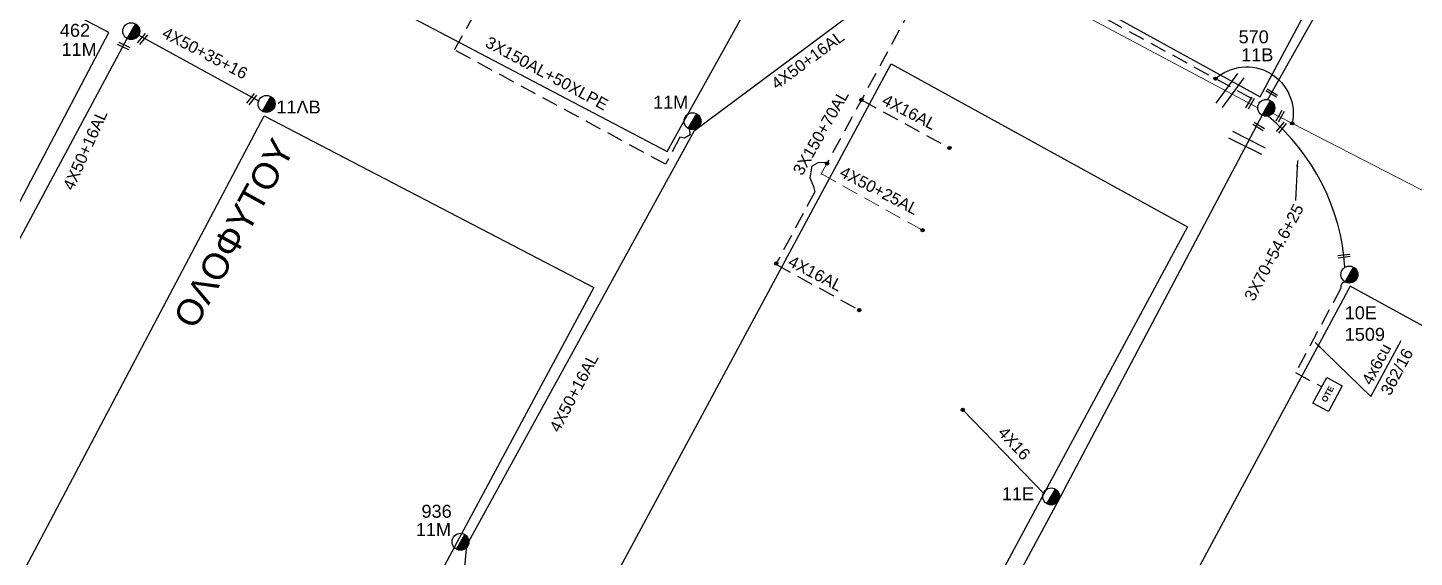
# Model space of a CAD drawing. Header units: millimetres. Extents: x 800 to 1929, y 264 to 786.
# Drawn here: x 1653.4 to 1760.6, y 599.9 to 640.8 of the extents above; entities that cross this region are included whole.
import ezdxf

# ---------------------------------------------------------------- set-up
doc = ezdxf.new("R2010")
doc.units = ezdxf.units.MM
doc.linetypes.add('DASHED', pattern=[19.05, 12.7, -6.35])
for name, color, linetype in [('Pillar OTE', 7, 'Continuous'), ('Γέφυρες Εναέριου Δικτύου', 7, 'Continuous'), ('Γυμνά εναέρια ΧΤ και ΦΟΠ (2Φ)   3x50+35+16CU', 7, 'Continuous'), ('Γυμνά εναέρια ΧΤ και ΦΟΠ (3Φ)   4x50+16AL', 7, 'Continuous'), ('Εναέρια παροχή ΧΤ 4x16', 7, 'Continuous'), ('Επιγραφές - Σχήματα', 7, 'Continuous'), ('Καλώδια ΧΤ   3x150+50AL XLPE', 7, 'DASHED'), ('Καλώδια ΧΤ   3x150AL+50XLPE', 7, 'DASHED'), ('Μηχανική τομή', 7, 'Continuous'), ('Στύλος ΦΜ', 7, 'Continuous'), ('Στύλος ΦΜ @ 1', 7, 'Continuous'), ('Συνδέσεις', 7, 'Continuous'), ('Συνεστραμμένα ΧΤ   4x120+25 AL', 7, 'SYN_LINE'), ('Τομή', 7, 'Continuous'), ('Υπόβαθρο ΔΕΗ', 7, 'Continuous'), ('Υπόγεια καλώδια Δικτύου ΧΤ και Παρ. ΧΤ - 3X150+70 AL', 7, 'DASHED'), ('Υπόγεια καλώδια Παροχών ΧΤ   4x16AL', 7, 'DASHED'), ('Υπόγεια καλώδια Παροχών ΧΤ   4x6', 7, 'DASHED')]:
    doc.layers.add(name, color=color, linetype=linetype)
doc.layers.add('Άγνωστα', color=7, linetype='Continuous', lineweight=5)
doc.styles.get("Standard").update_dxf_attribs({"font": 'arial.ttf'})
doc.linetypes.add('SYN_LINE', pattern='A,0.5,-0.0001,["/\\/\\/\\/",Standard,S=0.1,R=0,X=0,Y=-0.05],-0.25', length=0.7501)
doc.dimstyles.new('ISO-25', dxfattribs={"dimtxt": 2.5, "dimasz": 1, "dimexe": 1.25, "dimexo": 0.625, "dimtad": 1, "dimtxsty": 'Standard', "dimcen": 2.5, "dimadec": 0, "dimazin": 0, "dimtfac": 1, "dimtmove": 0, "dimatfit": 3, "dimfxl": 1.25, "dimarcsym": 0})

# ---------------------------------------------------------------- blocks, each defined once
blk = doc.blocks.new('*U37')
at = {"layer": 'Συνδέσεις', "linetype": 'SYN_LINE', "ltscale": 40}
blk.add_hatch(color=256, dxfattribs=at).paths.add_polyline_path([(0.5, -0.01, 1), (-0.5, -0.01, 1)])
at = {"layer": 'Συνδέσεις'}
blk.add_circle((0, -0.01), 0.5, dxfattribs=at)
blk = doc.blocks.new('ΥΠΑΡΧΩΝ ΤΣΙΜΕΝΤΕΝΙΟΣ ΣΤΥΛΟΣ')
at = {"layer": 'Στύλος ΦΜ'}
blk.add_hatch(color=256, dxfattribs=at).paths.add_polyline_path([(-1.29, -2.28, 0.574793), (2.62, 0, 0.268822), (1.3, 2.27)])
blk.add_line((-1.29, -2.28), (1.3, 2.27), dxfattribs=at)
blk.add_circle((0, 0), 2.62, dxfattribs=at)
at = {"layer": 'Στύλος ΦΜ', "flags": 4}
for tag, p in [('ΑΡΙΘΜΟΣ', (-4.68, 8.05)), ('ΤΥΠΟΣ', (-4.91, 3.03))]:
    blk.add_attdef(tag, p, '', height=4, dxfattribs=at)
blk = doc.blocks.new('ΜΗΧΑΝΙΚΗ ΤΟΜΗ')
at = {"layer": 'Μηχανική τομή', "ltscale": 40}
for p, q in [((-1.89, 0.78), (1.89, 0.78)), ((1.89, 0), (-1.89, 0))]:
    blk.add_line(p, q, dxfattribs=at)
blk = doc.blocks.new('ΤΟΜΗ')
at = {"layer": 'Τομή', "ltscale": 40}
for p, q in [((-5.68, 0), (5.68, 0)), ((5.68, -2.33), (-5.68, -2.33))]:
    blk.add_line(p, q, dxfattribs=at)
blk = doc.blocks.new('PILLAR ΟΤΕ')
at = {"layer": 'Pillar OTE', "ltscale": 40}
blk.add_lwpolyline([(-3.31, 2.02), (3.39, 2.02), (3.39, -1.99), (-3.31, -1.99)], close=True, dxfattribs=at)
at = {"layer": 'Pillar OTE', "insert": (-1.81, 0.71), "char_height": 1.3575, "width": 109.961, "attachment_point": 1}
blk.add_mtext('{\\fArial|b1|i0|c161|p34;OTE}', dxfattribs=at)

msp = doc.modelspace()

# ---------------------------------------------------------------- linework, layer by layer
at = {"layer": 'Άγνωστα', "color": 27}
msp.add_lwpolyline([(1699.104, 661.072), (1724.479, 647.41), (1748.484, 634.608)], dxfattribs=at)
at = {"layer": 'Άγνωστα', "color": 85, "ltscale": 0.1}
msp.add_lwpolyline([(1749.418, 634.299), (1786.805, 615.059), (1799.499, 605.3)], dxfattribs=at)
at = {"layer": 'Άγνωστα', "color": 6, "ltscale": 0.1}
msp.add_lwpolyline([(1715.137, 630.209), (1714.724, 629.448)], dxfattribs=at)
at = {"layer": 'Άγνωστα', "color": 1, "linetype": 'DASHED', "ltscale": 0.1}
msp.add_lwpolyline([(1714.762, 629.519), (1722.583, 625.159)], dxfattribs=at)
at = {"layer": 'Γέφυρες Εναέριου Δικτύου', "ltscale": 0.1}
msp.add_lwpolyline([(1745.226, 636.865, -0.7254199), (1751.146, 633.41, 0.1503927)], format="xyb", dxfattribs=at)
at = {"layer": 'Γυμνά εναέρια ΧΤ και ΦΟΠ (2Φ)   3x50+35+16CU', "color": 2}
msp.add_lwpolyline([(1661.978, 640.239), (1671.318, 635.113)], dxfattribs=at)
at = {"layer": 'Γυμνά εναέρια ΧΤ και ΦΟΠ (3Φ)   4x50+16AL', "color": 1, "ltscale": 0.1}
msp.add_lwpolyline([(1684.964, 574.596), (1687.371, 600.831), (1704.952, 632.863), (1724.58, 647.492)], dxfattribs=at)
at = {"layer": 'Γυμνά εναέρια ΧΤ και ΦΟΠ (3Φ)   4x50+16AL', "color": 2, "ltscale": 0.1}
msp.add_lwpolyline([(1642.604, 605.48), (1661.131, 639.957)], dxfattribs=at)
at = {"layer": 'Καλώδια ΧΤ   3x150+50AL XLPE', "color": 85, "ltscale": 0.1}
msp.add_lwpolyline([(1664.381, 691.487), (1662.338, 687.829), (1666.174, 685.653), (1666.341, 685.04), (1666.632, 683.833), (1667.537, 683.332), (1669.182, 682.708), (1671.214, 682.628), (1671.829, 682.628), (1682.418, 676.922), (1690.152, 672.699), (1687.522, 667.546), (1697.374, 662.028), (1697.683, 661.383), (1698.625, 660.619), (1699.289, 660.429), (1711.552, 653.966), (1721.985, 648.218), (1723.367, 649.069), (1723.367, 649.069), (1725.109, 649.069), (1726.973, 648.047), (1726.84, 646.912), (1748.583, 635.033)], dxfattribs=at)
at = {"layer": 'Καλώδια ΧΤ   3x150AL+50XLPE', "color": 1, "ltscale": 0.1}
msp.add_lwpolyline([(1704.491, 633.171), (1704.515, 633.123), (1704.624, 632.528), (1704.188, 632.274), (1703.836, 632.346), (1702.732, 630.249), (1686.407, 639.084), (1689.554, 644.629)], dxfattribs=at)
at = {"layer": 'Συνεστραμμένα ΧΤ   4x120+25 AL', "color": 85, "ltscale": 10}
msp.add_lwpolyline([(1749.266, 635.249), (1759.794, 653.943), (1766.655, 666.397)], dxfattribs=at)
at = {"layer": 'Συνεστραμμένα ΧΤ   4x120+25 AL', "color": 1, "linetype": 'SYN_LINE', "ltscale": 10}
msp.add_lwpolyline([(1692.126, 529.394), (1701.435, 545.83), (1708.893, 559.413), (1720.38, 580.735), (1733.07, 604.231), (1749.139, 634.608)], dxfattribs=at)
at = {"layer": 'Συνεστραμμένα ΧΤ   4x120+25 AL', "color": 1, "ltscale": 10}
msp.add_lwpolyline([(1725.691, 611.276), (1731.951, 604.807)], dxfattribs=at)
at = {"layer": 'Συνεστραμμένα ΧΤ   4x120+25 AL', "color": 85, "ltscale": 10}
msp.add_arc((1738.582, 621.186), 16.68, 3.78697, 50.04384, dxfattribs=at)
at = {"layer": 'Υπόβαθρο ΔΕΗ', "ltscale": 0.1}
for points in [[(1758.561, 653.914), (1771.479, 677.743), (1782.286, 697.48), (1792.093, 715.607), (1767.982, 726.723), (1756.274, 705.014), (1744.735, 683.453), (1736.224, 667.712), (1728.921, 653.917), (1725.733, 648.092), (1748.667, 635.466), (1758.561, 653.914)], [(1684.312, 657.669), (1677.048, 644.819), (1702.852, 631.246), (1709.78, 643.723), (1684.27, 657.692)], [(1633.196, 654.312), (1617.439, 622.776), (1642.099, 606.986), (1659.709, 640.43), (1633.196, 654.312)], [(1700.943, 547.005), (1677.914, 559.506), (1720.162, 637.997), (1743.045, 625.419), (1700.829, 546.991)], [(1652.78, 598.15), (1671.705, 634.004), (1697.184, 620.729), (1677.662, 584.385), (1652.774, 598.253)], [(1799.478, 596.837), (1755.63, 620.836), (1736.723, 585.697), (1782.292, 561.776), (1791.049, 578.277)], [(1757.229, 612.306), (1759.562, 616.64)]]:
    msp.add_lwpolyline(points, dxfattribs=at)
at = {"layer": 'Υπόγεια καλώδια Δικτύου ΧΤ και Παρ. ΧΤ - 3X150+70 AL', "color": 1, "ltscale": 0.1}
for points in [[(1724.89, 647.394), (1725.053, 646.931), (1724.772, 646.613), (1724.026, 646.35), (1723.517, 645.632), (1715.256, 630.428)], [(1715.203, 630.315), (1715.163, 630.354), (1714.542, 630.378), (1714, 630.068), (1714, 629.964), (1713.864, 629.208), (1713.864, 629.208), (1714.151, 628.543), (1714.255, 628.113), (1711.248, 622.53)]]:
    msp.add_lwpolyline(points, dxfattribs=at)
at = {"layer": 'Υπόγεια καλώδια Παροχών ΧΤ   4x16AL', "color": 1, "ltscale": 0.1}
for points in [[(1717.86, 635.22), (1724.662, 631.506)], [(1711.248, 622.53), (1717.691, 618.984)]]:
    msp.add_lwpolyline(points, dxfattribs=at)
at = {"layer": 'Υπόγεια καλώδια Παροχών ΧΤ   4x6', "color": 85, "linetype": 'DASHED', "ltscale": 0.1}
msp.add_lwpolyline([(1755.24, 621.158, 0.4403283), (1754.904, 620.673), (1751.398, 614.157), (1753.371, 613.095)], format="xyb", dxfattribs=at)

# ---------------------------------------------------------------- block references
at = {"layer": 'Pillar OTE', "xscale": 0.3378573137056406, "yscale": 0.3378573137056406, "zscale": 0.3378573137056406, "rotation": 61.7160591558585}
msp.add_blockref('PILLAR ΟΤΕ', (1753.876, 612.452), dxfattribs=at)
at = {"layer": 'Μηχανική τομή'}
for p, xscale, yscale, zscale, rotation in [((1660.813, 639.301), 0.2500000000000226, 0.2500000000000226, 0.2500000000000226, 334.9643963980927), ((1662.382, 639.873), 0.2500000000000668, 0.2500000000000668, 0.2500000000000668, 50.60375625447858), ((1670.825, 635.219), 0.2500000000000668, 0.2500000000000668, 0.2500000000000668, 50.60375625447858), ((1747.808, 635.02), 0.2499999999999839, 0.2499999999999839, 0.2499999999999839, 240.489135693907), ((1749.516, 635.671), 0.2500000000000492, 0.2500000000000492, 0.2500000000000492, 328.8554910177997), ((1750.129, 634.022), 0.2499999999999839, 0.2499999999999839, 0.2499999999999839, 240.489135693907), ((1748.509, 633.089), 0.2500000000000492, 0.2500000000000492, 0.2500000000000492, 328.8554910177997), ((1750.227, 633.148), 0.2499999999999839, 0.2499999999999839, 0.2499999999999839, 230.5356639946717), ((1755.134, 623.253), 0.2499999999999839, 0.2499999999999839, 0.2499999999999839, 187.0630279597525)]:
    msp.add_blockref('ΜΗΧΑΝΙΚΗ ΤΟΜΗ', p, dxfattribs=dict(at, xscale=xscale, yscale=yscale, zscale=zscale, rotation=rotation))
at = {"layer": 'Στύλος ΦΜ @ 1', "ltscale": 40}
ref = msp.add_blockref('ΥΠΑΡΧΩΝ ΤΣΙΜΕΝΤΕΝΙΟΣ ΣΤΥΛΟΣ', (1661.44, 640.534), dxfattribs=dict(at, xscale=0.25, yscale=0.25, zscale=0.25))
ref.add_attrib('ΤΥΠΟΣ', '462', (1655.924, 640.097), dxfattribs={"layer": 'Στύλος ΦΜ', "height": 1, "flags": 4})
ref.add_attrib('ΑΡΙΘΜΟΣ', '11M', (1656.047, 638.624), dxfattribs={"layer": 'Στύλος ΦΜ', "height": 1, "flags": 4})
ref = msp.add_blockref('ΥΠΑΡΧΩΝ ΤΣΙΜΕΝΤΕΝΙΟΣ ΣΤΥΛΟΣ', (1749.139, 634.608), dxfattribs=dict(at, xscale=0.25, yscale=0.25, zscale=0.25))
ref.add_attrib('ΤΥΠΟΣ', '570', (1747.004, 639.595), dxfattribs={"layer": 'Στύλος ΦΜ', "height": 1, "flags": 4})
ref.add_attrib('ΑΡΙΘΜΟΣ', '11B', (1747.203, 638.208), dxfattribs={"layer": 'Στύλος ΦΜ', "height": 1, "flags": 4})
ref = msp.add_blockref('ΥΠΑΡΧΩΝ ΤΣΙΜΕΝΤΕΝΙΟΣ ΣΤΥΛΟΣ', (1671.895, 634.91), dxfattribs=dict(at, xscale=0.25, yscale=0.25, zscale=0.25))
ref.add_attrib('ΤΥΠΟΣ', '11ΛΒ', (1672.654, 634.175), dxfattribs={"layer": 'Στύλος ΦΜ', "height": 1, "flags": 4})
ref = msp.add_blockref('ΥΠΑΡΧΩΝ ΤΣΙΜΕΝΤΕΝΙΟΣ ΣΤΥΛΟΣ', (1704.806, 633.57), dxfattribs=dict(at, xscale=0.25, yscale=0.25, zscale=0.25))
ref.add_attrib('ΤΥΠΟΣ', '11M', (1701.759, 634.538), dxfattribs={"layer": 'Στύλος ΦΜ', "height": 1, "flags": 4})
ref = msp.add_blockref('ΥΠΑΡΧΩΝ ΤΣΙΜΕΝΤΕΝΙΟΣ ΣΤΥΛΟΣ', (1755.563, 621.727), dxfattribs=dict(at, xscale=0.25, yscale=0.25, zscale=0.25))
ref.add_attrib('ΤΥΠΟΣ', '10E', (1755.206, 618.278), dxfattribs={"layer": 'Στύλος ΦΜ', "height": 1, "flags": 4})
ref.add_attrib('ΑΡΙΘΜΟΣ', '1509', (1755.206, 616.609), dxfattribs={"layer": 'Στύλος ΦΜ', "height": 1, "flags": 4})
ref = msp.add_blockref('ΥΠΑΡΧΩΝ ΤΣΙΜΕΝΤΕΝΙΟΣ ΣΤΥΛΟΣ', (1732.521, 604.587), dxfattribs=dict(at, xscale=0.25, yscale=0.25, zscale=0.25))
ref.add_attrib('ΤΥΠΟΣ', '11E', (1728.71, 604.296), dxfattribs={"layer": 'Στύλος ΦΜ', "height": 1, "flags": 4})
ref = msp.add_blockref('ΥΠΑΡΧΩΝ ΤΣΙΜΕΝΤΕΝΙΟΣ ΣΤΥΛΟΣ', (1686.881, 601.084), dxfattribs=dict(at, xscale=0.25, yscale=0.25, zscale=0.25))
ref.add_attrib('ΤΥΠΟΣ', '936', (1683.868, 602.941), dxfattribs={"layer": 'Στύλος ΦΜ', "height": 1, "flags": 4})
ref.add_attrib('ΑΡΙΘΜΟΣ', '11M', (1683.43, 601.532), dxfattribs={"layer": 'Στύλος ΦΜ', "height": 1, "flags": 4})
at = {"layer": 'Συνδέσεις', "xscale": 0.25, "yscale": 0.25, "zscale": 0.25}
for p in [(1745.227, 636.868), (1751.147, 633.412), (1715.204, 630.318), (1722.584, 625.162), (1725.692, 611.279)]:
    msp.add_blockref('*U37', p, dxfattribs=at)
at = {"layer": 'Τομή'}
for p, xscale, yscale, zscale, rotation in [((1746.102, 636.126), 0.2500000000000599, 0.2500000000000599, 0.2500000000000599, 53.96608886225299), ((1747.792, 632.164), 0.2499999999999761, 0.2499999999999761, 0.2499999999999761, 333.4724833800769)]:
    msp.add_blockref('ΤΟΜΗ', p, dxfattribs=dict(at, xscale=xscale, yscale=yscale, zscale=zscale, rotation=rotation))
at = {"layer": 'Υπόγεια καλώδια Παροχών ΧΤ   4x16AL', "xscale": 0.25, "yscale": 0.25, "zscale": 0.25}
for p in [(1717.861, 635.223), (1724.663, 631.509), (1711.279, 622.59), (1717.691, 618.987)]:
    msp.add_blockref('*U37', p, dxfattribs=at)

# ---------------------------------------------------------------- texts
at = {"layer": 'Άγνωστα', "insert": (1716.514, 630.151), "char_height": 0.9, "width": 7.62842, "attachment_point": 1, "rotation": 332.52267}
msp.add_mtext('4X50+25AL', dxfattribs=at)
at = {"layer": 'Άγνωστα', "char_height": 0.9, "attachment_point": 1, "rotation": 62}
for s, insert in [('4x6cu', (1756.468, 613.545)), ('362/16', (1757.928, 612.734))]:
    msp.add_mtext_dynamic_manual_height_columns(s, width=1.8, gutter_width=12.5, heights=[0.118], dxfattribs=dict(at, insert=insert))
at = {"layer": 'Γυμνά εναέρια ΧΤ και ΦΟΠ (2Φ)   3x50+35+16CU', "insert": (1664.151, 640.905), "char_height": 0.9, "width": 7.62842, "attachment_point": 1, "rotation": 332.52267}
msp.add_mtext('4X50+35+16', dxfattribs=at)
at = {"layer": 'Γυμνά εναέρια ΧΤ και ΦΟΠ (3Φ)   4x50+16AL', "color": 7, "char_height": 0.9, "width": 84.18588, "attachment_point": 1}
for insert, rotation in [((1710.785, 636.705), 36.49032), ((1656.116, 628.525), 65.94065), ((1693.7, 609.891), 62.22625)]:
    msp.add_mtext('4X50+16AL', dxfattribs=dict(at, insert=insert, rotation=rotation))
at = {"layer": 'Εναέρια παροχή ΧΤ 4x16', "color": 7, "insert": (1729.01, 610.076), "char_height": 0.9, "width": 84.18588, "attachment_point": 1, "rotation": 312.72973}
msp.add_mtext('4X16', dxfattribs=at)
at = {"layer": 'Επιγραφές - Σχήματα', "insert": (1664.609, 618.369), "char_height": 2, "width": 19.81161, "attachment_point": 1, "rotation": 61.11742}
msp.add_mtext('ΟΛΟΦΥΤΟΥ', dxfattribs=at)
at = {"layer": 'Καλώδια ΧΤ   3x150AL+50XLPE', "color": 7, "insert": (1693.552, 637.268), "char_height": 0.9, "width": 13.92422, "attachment_point": 5, "rotation": 331.58145}
msp.add_mtext('3X150AL+50XLPE', dxfattribs=at)
at = {"layer": 'Συνεστραμμένα ΧΤ   4x120+25 AL', "color": 7, "insert": (1747.388, 620.024), "char_height": 0.9, "width": 84.18588, "attachment_point": 1, "rotation": 61.78118}
msp.add_mtext('3X70+54.6+25', dxfattribs=at)
at = {"layer": 'Υπόγεια καλώδια Δικτύου ΧΤ και Παρ. ΧΤ - 3X150+70 AL', "color": 7, "insert": (1712.506, 629.762), "char_height": 0.9, "width": 84.18588, "attachment_point": 1, "rotation": 60.12771}
msp.add_mtext('3X150+70AL', dxfattribs=at)
at = {"layer": 'Υπόγεια καλώδια Παροχών ΧΤ   4x16AL', "color": 7, "char_height": 0.9, "width": 84.18588, "attachment_point": 1, "rotation": 332.71555}
for insert in [(1719.779, 635.717), (1712.527, 623.241)]:
    msp.add_mtext('4X16AL', dxfattribs=dict(at, insert=insert))

# ---------------------------------------------------------------- leaders
at = {"layer": 'Επιγραφές - Σχήματα', "ltscale": 40}
for points in [[(1751.557, 630.55), (1751.407, 627.462)], [(1752.928, 616.482), (1757.229, 612.306)]]:
    msp.add_leader(points, dimstyle='ISO-25', override={"dimasz": 0.5, "dimtad": 0}, dxfattribs=at)

doc.saveas('drawing.dxf')
